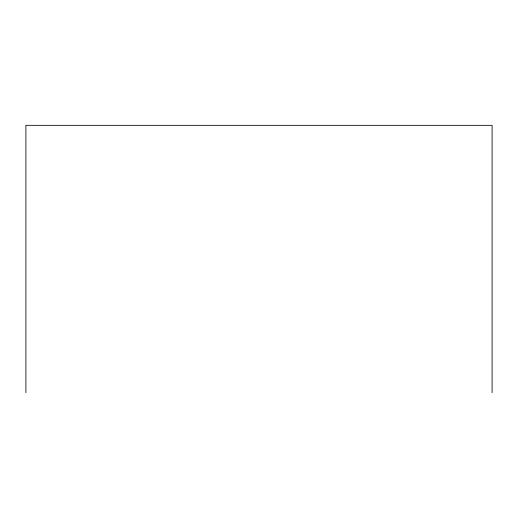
<?xml version="1.0" encoding="UTF-8"?>
<svg xmlns="http://www.w3.org/2000/svg" width="518" height="518" viewBox="0 0 518 518"><rect width="100%" height="100%" fill="white"/><g stroke="black" fill="none" stroke-linecap="round" stroke-linejoin="round"><path stroke-width="0.78" d="M492.1 392.67L492.1 125.33L25.9 125.33L25.9 392.67"/></g></svg>
